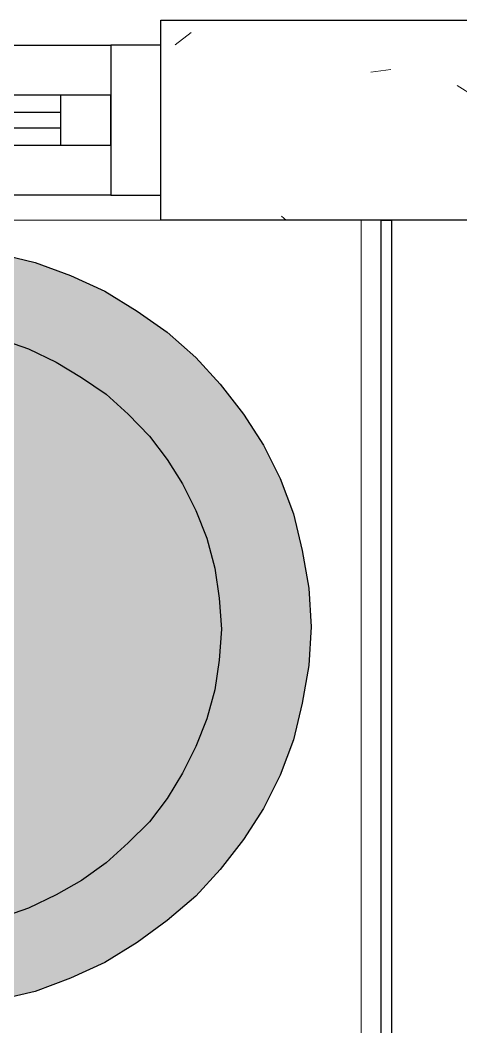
# Model space of a CAD drawing. Header units: millimetres. Extents: x 138979 to 257434, y 2210 to 57479.
# Drawn here: x 247063 to 247504, y 28086 to 29092 of the extents above; entities that cross this region are included whole.
import ezdxf

# ---------------------------------------------------------------- set-up
doc = ezdxf.new("R2010")
doc.units = ezdxf.units.MM
for name, color, linetype, lineweight in [('FLOOR', 6, 'Continuous', 9), ('WALL-FILL-4', 254, 'Continuous', 9), ('WALL-RETCUT-1', 1, 'Continuous', 25)]:
    doc.layers.add(name, color=color, linetype=linetype, lineweight=lineweight)
for name, color, linetype in [('GAR-DOOR', 4, 'Continuous'), ('GAR-Sanitary Ware', 8, 'Continuous'), ('GAR-WINDOW', 4, 'Continuous')]:
    doc.layers.add(name, color=color, linetype=linetype)

# ---------------------------------------------------------------- blocks, each defined once
blk = doc.blocks.new('BT01')
at = {"layer": 'GAR-Sanitary Ware', "true_color": 0xffffff}
h = blk.add_hatch(color=7, dxfattribs=at)
h.dxf.hatch_style = 1
h.paths.add_polyline_path([(145354.5, 17445.2), (145341.2, 17480.6), (145324.6, 17513.8), (145304.7, 17544.8), (145281.4, 17574.7), (145257.1, 17601.3), (145228.3, 17626.8), (145198.4, 17647.8), (145166.3, 17667.7), (145132, 17683.2), (145096.5, 17696.5), (145058.9, 17705.4), (145020.2, 17712), (144980.3, 17713.1), (144058.2, 17713.1), (144018.3, 17712), (143979.6, 17705.4), (143942, 17696.5), (143905.4, 17683.2), (143871.1, 17667.7), (143839, 17647.8), (143809.1, 17626.8), (143781.5, 17601.3), (143756, 17574.7), (143732.7, 17544.8), (143713.9, 17513.8), (143697.3, 17480.6), (143684, 17445.2), (143674.1, 17408.7), (143668.5, 17371), (143666.3, 17332.3), (143668.5, 17293.6), (143674.1, 17255.9), (143684, 17219.4), (143697.3, 17184), (143713.9, 17150.8), (143732.7, 17119.8), (143756, 17089.9), (143781.5, 17063.3), (143809.1, 17038.9), (143839, 17016.8), (143871.1, 16996.9), (143905.4, 16981.4), (143942, 16968.1), (143979.6, 16959.2), (144018.3, 16953.7), (144058.2, 16951.5), (144980.3, 16951.5), (145020.2, 16953.7), (145058.9, 16959.2), (145096.5, 16968.1), (145132, 16981.4), (145166.3, 16996.9), (145198.4, 17016.8), (145228.3, 17038.9), (145257.1, 17063.3), (145281.4, 17089.9), (145304.7, 17119.8), (145324.6, 17150.8), (145341.2, 17184), (145354.5, 17219.4), (145363.3, 17255.9), (145370, 17293.6), (145372.2, 17332.3), (145370, 17371), (145363.3, 17408.7)])
at = {"layer": 'GAR-Sanitary Ware'}
for p, q in [((145058.9, 17705.4), (145096.5, 17696.5)), ((145096.5, 17696.5), (145132, 17683.2)), ((145132, 17683.2), (145166.3, 17667.7)), ((145166.3, 17667.7), (145198.4, 17647.8)), ((145198.4, 17647.8), (145228.3, 17626.8)), ((145228.3, 17626.8), (145257.1, 17601.3)), ((145061.1, 17620.1), (145089.9, 17610.2)), ((145089.9, 17610.2), (145117.6, 17596.9)), ((145117.6, 17596.9), (145143, 17581.4)), ((145257.1, 17601.3), (145281.4, 17574.7)), ((145143, 17581.4), (145167.4, 17564.8)), ((145281.4, 17574.7), (145304.7, 17544.8)), ((145167.4, 17564.8), (145189.5, 17544.8)), ((145189.5, 17544.8), (145210.6, 17522.7)), ((145304.7, 17544.8), (145324.6, 17513.8)), ((145210.6, 17522.7), (145228.3, 17499.5)), ((145324.6, 17513.8), (145341.2, 17480.6)), ((145228.3, 17499.5), (145243.8, 17475.1)), ((145243.8, 17475.1), (145257.1, 17448.5)), ((145341.2, 17480.6), (145354.5, 17445.2)), ((145257.1, 17448.5), (145268.1, 17420.9)), ((145354.5, 17445.2), (145363.3, 17408.7)), ((145268.1, 17420.9), (145275.9, 17391)), ((145363.3, 17408.7), (145370, 17371)), ((145275.9, 17391), (145280.3, 17361.1)), ((145370, 17371), (145372.2, 17332.3)), ((145280.3, 17361.1), (145282.5, 17330.1)), ((145372.2, 17332.3), (145370, 17293.6)), ((145282.5, 17330.1), (145280.3, 17299.1)), ((145280.3, 17299.1), (145275.9, 17269.2)), ((145370, 17293.6), (145363.3, 17255.9)), ((145275.9, 17269.2), (145268.1, 17240.4)), ((145363.3, 17255.9), (145354.5, 17219.4)), ((145268.1, 17240.4), (145257.1, 17212.7)), ((145257.1, 17212.7), (145243.8, 17186.2)), ((145354.5, 17219.4), (145341.2, 17184)), ((145243.8, 17186.2), (145228.3, 17160.7)), ((145341.2, 17184), (145324.6, 17150.8)), ((145228.3, 17160.7), (145210.6, 17137.5)), ((145324.6, 17150.8), (145304.7, 17119.8)), ((145210.6, 17137.5), (145189.5, 17116.4)), ((145189.5, 17116.4), (145167.4, 17096.5)), ((145304.7, 17119.8), (145281.4, 17089.9)), ((145167.4, 17096.5), (145143, 17078.8)), ((145281.4, 17089.9), (145257.1, 17063.3)), ((145143, 17078.8), (145117.6, 17064.4)), ((145117.6, 17064.4), (145089.9, 17051.1)), ((145257.1, 17063.3), (145228.3, 17038.9)), ((145089.9, 17051.1), (145061.1, 17041.2)), ((145228.3, 17038.9), (145198.4, 17016.8)), ((145198.4, 17016.8), (145166.3, 16996.9)), ((145166.3, 16996.9), (145132, 16981.4)), ((145132, 16981.4), (145096.5, 16968.1)), ((145096.5, 16968.1), (145058.9, 16959.2))]:
    blk.add_line(p, q, dxfattribs=at)
blk = doc.blocks.new('Type E2')
at = {"layer": 'WALL-FILL-4'}
h = blk.add_hatch(dxfattribs=at)
h.set_pattern_fill('FP_118', color=256, angle=-400, style=0, pattern_type=2)
h.set_pattern_definition([(140, (214895.34, 26769.04), (38.254, 437.242), [45.72, -502.92]), (85, (214895.34, 26769.04), (-458.537, -84.583), [36.576, -402.336]), (190.451, (214898.53, 26805.48), (-420.28, 352.662), [38.856, -427.416]), (136.184, (214773.4, 26769.04), (100.903, 650.59), [68.58, -754.38]), (186.636, (214781.8, 26823.26), (-593.826, 569.766), [58.284, -641.124]), (81.184, (214773.4, 26769.04), (-593.82, 569.77), [54.864, -603.504]), (111, (214803.9, 26830), (245.437, 363.875), [45.72, -502.92]), (56, (214803.9, 26830), (-442.052, 148.325), [36.576, -402.336]), (161.451, (214824.35, 26860.32), (-196.611, 512.2), [38.856, -427.416]), (127.5, (214895.34, 26769.04), (-202.9318, 7.4128), [20.117, -377.342, 20.117, -792.175]), (127.5, (214895.34, 26769.04), (-202.9318, 7.4128), [-417.576, -388.315, 20.117, -383.743]), (97.5, (214895.34, 26769.04), (-240.433, 160.367), [20.117, -212.75, 20.117, -522.122]), (97.5, (214895.34, 26769.04), (-240.433, 160.367), [-252.984, -368.198, 20.117, -133.807]), (57.5, (214895.34, 26633.1), (13.749, 325.418), [20.117, -132.283, 20.117, -1086.307]), (57.5, (214895.34, 26633.1), (13.749, 325.418), [-172.517, -455.371, 20.117, -610.819]), (47.5, (214895.34, 26572.14), (-61.024, 355.51), [20.117, -178.003, 20.117, -743.712]), (47.5, (214895.34, 26572.14), (-61.024, 355.51), [-218.237, -295.656, 20.117, -427.939])])
h.paths.add_polyline_path([(214695.3, 20869.1), (214895.3, 20869.1), (214895.3, 19144), (214695.3, 19144)])
at = {"layer": 'FLOOR'}
blk.add_lwpolyline([(212770.3, 22089.1), (212770.3, 20669.1), (214695.3, 20669.1), (214695.3, 22469.1), (213870.6, 22469.1), (213870.6, 22089.1)], close=True, dxfattribs=at)
at = {"layer": 'GAR-DOOR'}
blk.add_lwpolyline([(214870.3, 22469.1), (214870.3, 20919.1), (214720.3, 20919.1), (214720.3, 22469.1)], close=True, dxfattribs=at)
at = {"layer": 'GAR-Sanitary Ware'}
blk.add_lwpolyline([(214695.3, 20649), (214695.3, 20638.8), (213620.3, 20638.8), (213620.3, 20649)], close=True, dxfattribs=at)
at = {"layer": 'GAR-WINDOW'}
for points in [[(214770.3, 20919.1), (214820.3, 20919.1), (214820.3, 21619.1), (214770.3, 21619.1)], [(214787.3, 20969.1), (214787.3, 21569.1), (214803.3, 21569.1), (214803.3, 20969.1)], [(214770.3, 20969.1), (214770.3, 20919.1), (214820.3, 20919.1), (214820.3, 20969.1)], [(214870.3, 20869.1), (214870.3, 20919.1), (214720.3, 20919.1), (214720.3, 20869.1)]]:
    blk.add_lwpolyline(points, close=True, dxfattribs=at)
at = {"layer": 'WALL-RETCUT-1'}
blk.add_lwpolyline([(214895.3, 19144), (214695.3, 19144), (214695.3, 20869.1), (214895.3, 20869.1)], close=True, dxfattribs=at)
at = {"layer": 'GAR-Sanitary Ware', "rotation": 270}
blk.add_blockref('BT01', (196956.8, 166091.1), dxfattribs=at)

msp = doc.modelspace()

# ---------------------------------------------------------------- block references
at = {"color": 51, "true_color": 0xf8f6b0, "transparency": 33554559, "rotation": 90}
msp.add_blockref('Type E2', (268073, -185803.1), dxfattribs=at)

doc.saveas('drawing.dxf')
